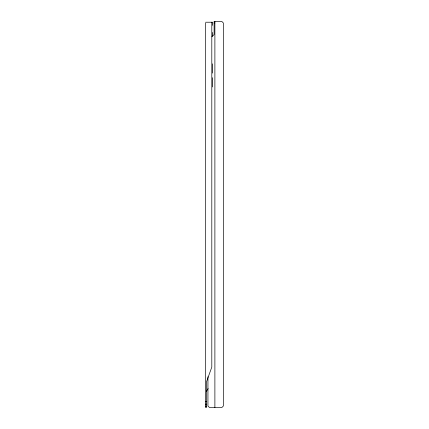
<?xml version="1.0" encoding="UTF-8"?>
<svg xmlns="http://www.w3.org/2000/svg" width="429" height="429" viewBox="0 0 429 429"><rect width="100%" height="100%" fill="white"/><g stroke="black" fill="none" stroke-linecap="round" stroke-linejoin="round"><path stroke-width="0.64" d="M206.408 391.366L208.119 388.583M211.915 36.755L214.114 34.551L214.114 21.45L221.82 21.45L223.364 22.989L223.364 406.011L221.82 407.55L209.491 407.55L207.947 406.011L207.947 376.662M205.636 22.222L212.575 22.222L212.575 25.375M214.114 22.989L214.886 22.989M205.636 401.383L206.408 401.383M205.636 401.769L206.408 401.769M205.636 404.08L206.408 404.08M205.636 404.853L206.408 404.853M205.636 406.242L206.408 406.242M214.886 21.45L214.886 407.55M212.575 32.448L212.575 36.031M212.575 63.835L212.575 73.086M212.575 77.708L212.575 86.958M211.803 22.222L211.803 367.09L206.408 382.116L206.408 407.55L205.636 407.55L205.636 22.989"/></g></svg>
